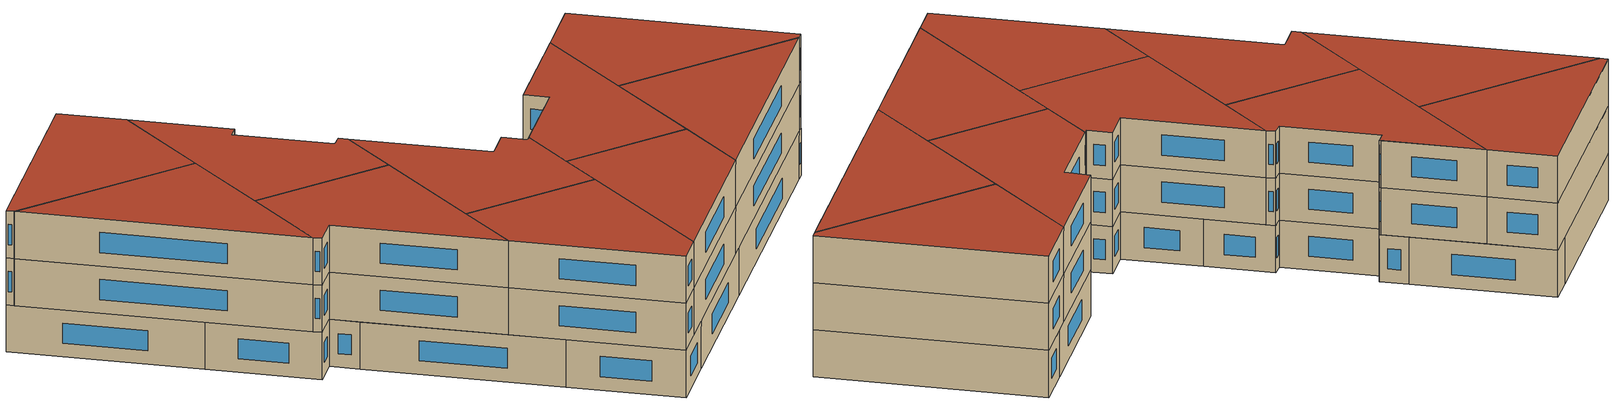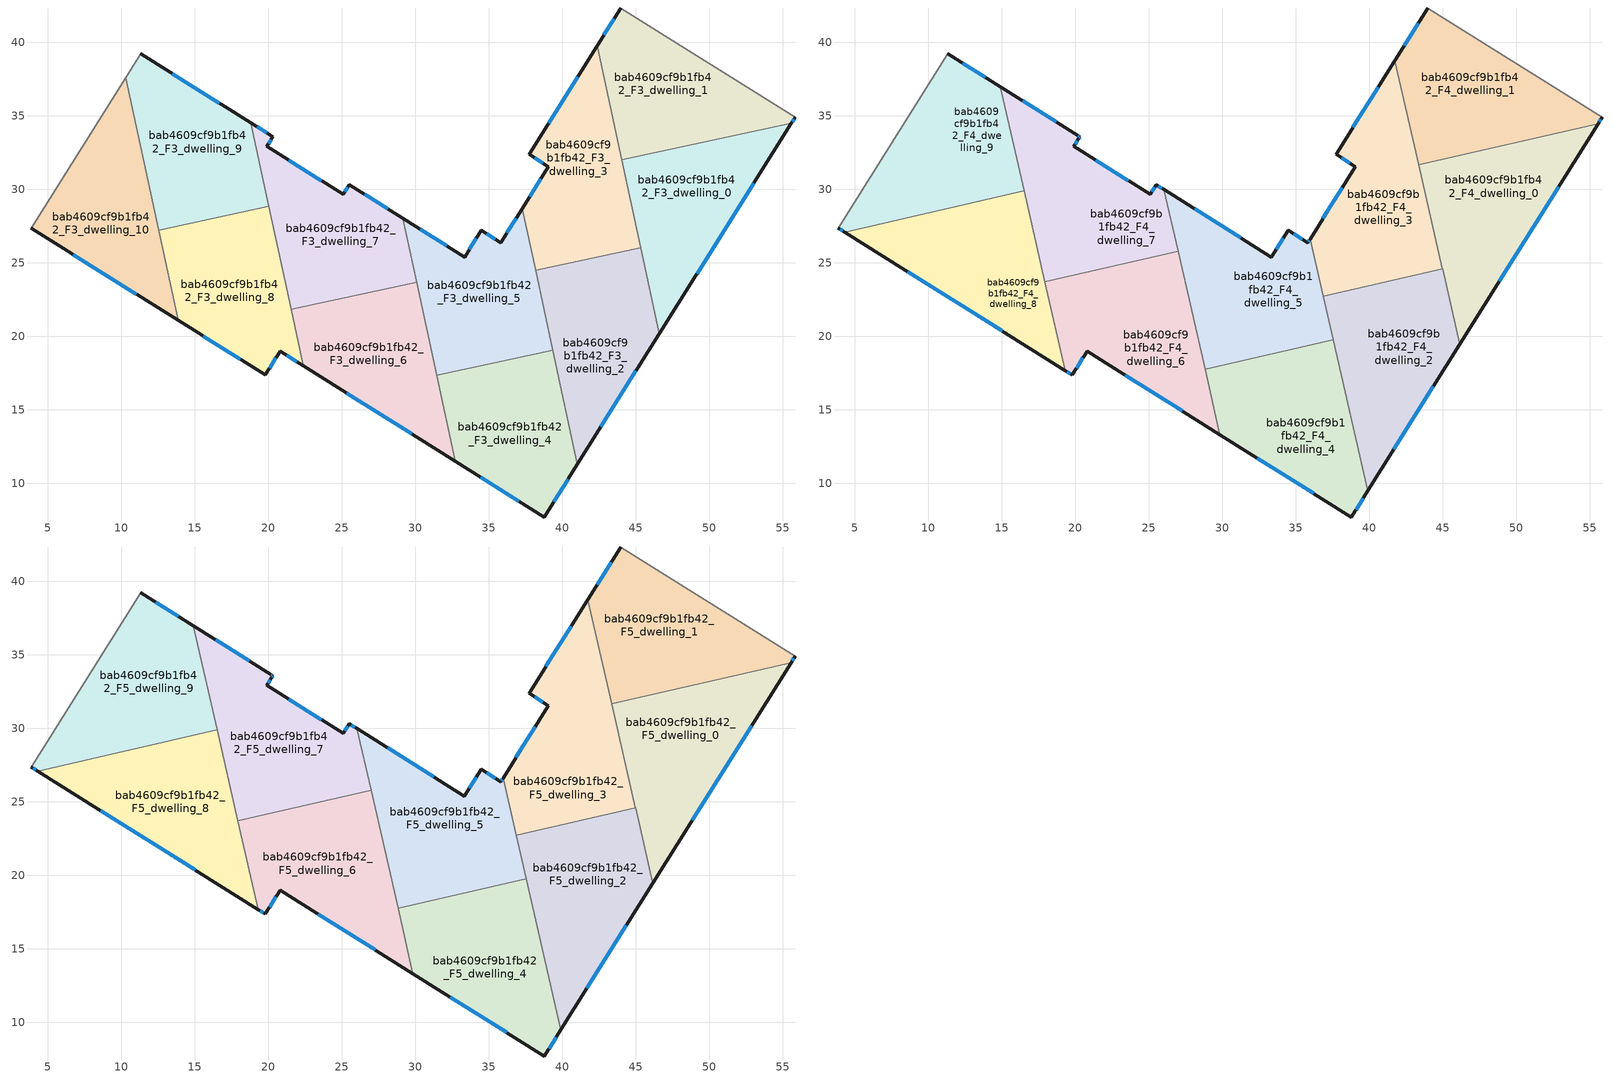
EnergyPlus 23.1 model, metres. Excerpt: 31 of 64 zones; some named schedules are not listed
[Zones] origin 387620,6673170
bab4609cf9b1fb42_F3_dwelling_0
 floor to bab4609cf9b1fb42_F2_dwelling_0 (EU_floor_Construction): 55.59,34.48 46.6,20.17 44.05,31.99 z9
 wall outside (EU_wall_Construction): 46.6,20.17 55.59,34.48 z9:12
 wall to bab4609cf9b1fb42_F3_dwelling_1 (EU_wall_Construction): 55.59,34.48 44.05,31.99 z9:12
 wall to bab4609cf9b1fb42_F3_dwelling_3 (EU_wall_Construction): 44.05,31.99 45.34,26.03 z9:12
 wall to bab4609cf9b1fb42_F3_dwelling_2 (EU_wall_Construction): 45.34,26.03 46.6,20.17 z9:12
 window (EU_Window_Construction): 49.17,24.26 53.02,30.39 z9.86:11.14
bab4609cf9b1fb42_F3_dwelling_1
 floor to bab4609cf9b1fb42_F2_dwelling_1 (EU_floor_Construction): 55.84,34.88 55.59,34.48 44.05,31.99 42.37,39.76 43.98,42.32 z9
 wall outside (EU_wall_Construction): 55.59,34.48 55.84,34.88 / 43.98,42.32 42.37,39.76 z9:12
 wall adiabatic (EU_wall_Construction): 55.84,34.88 43.98,42.32 z9:12
 wall to bab4609cf9b1fb42_F3_dwelling_3 (EU_wall_Construction): 42.37,39.76 44.05,31.99 z9:12
 window (EU_Window_Construction): 55.66,34.6 55.76,34.77 / 43.52,41.59 42.83,40.49 z9.86:11.14
bab4609cf9b1fb42_F3_dwelling_10
 floor to bab4609cf9b1fb42_F2_dwelling_10 (EU_floor_Construction): 10.32,37.59 13.89,21.07 3.89,27.35 z9
 wall outside (EU_wall_Construction): 3.89,27.35 13.89,21.07 z9:12
 wall adiabatic (EU_wall_Construction): 10.32,37.59 3.89,27.35 z9:12
 wall to bab4609cf9b1fb42_F3_dwelling_9 (EU_wall_Construction): 12.56,27.2 10.32,37.59 z9:12
 wall to bab4609cf9b1fb42_F3_dwelling_8 (EU_wall_Construction): 13.89,21.07 12.57,27.2 z9:12
 window (EU_Window_Construction): 6.75,25.55 11.03,22.87 z9.86:11.14
 ceiling adiabatic (EU_roof_Construction): 13.89,21.07 12.2,28.89 4.31,27.08 z12
bab4609cf9b1fb42_F3_dwelling_2
 floor to bab4609cf9b1fb42_F2_dwelling_2 (EU_floor_Construction): 45.34,26.03 46.6,20.17 41.03,11.29 38.18,24.49 z9
 wall outside (EU_wall_Construction): 41.03,11.29 46.6,20.17 z9:12
 wall to bab4609cf9b1fb42_F3_dwelling_3 (EU_wall_Construction): 45.34,26.03 38.18,24.49 z9:12
 wall to bab4609cf9b1fb42_F3_dwelling_4 (EU_wall_Construction): 39.36,19.05 41.03,11.29 z9:12
 wall to bab4609cf9b1fb42_F3_dwelling_5 (EU_wall_Construction): 38.18,24.49 39.36,19.05 z9:12
 window (EU_Window_Construction): 42.62,13.83 45.01,17.64 z9.86:11.14
bab4609cf9b1fb42_F3_dwelling_3
 floor to bab4609cf9b1fb42_F2_dwelling_3 (EU_floor_Construction): 42.37,39.76 45.34,26.03 38.18,24.49 37.28,28.68 39.05,31.51 37.74,32.38 z9
 wall outside (EU_wall_Construction): 42.37,39.76 37.74,32.38 39.05,31.51 37.28,28.68 z9:12
 wall to bab4609cf9b1fb42_F3_dwelling_5 (EU_wall_Construction): 37.28,28.68 38.18,24.49 z9:12
 window (EU_Window_Construction): 38.12,32.13 38.68,31.76 / 41.05,37.65 39.06,34.49 / 38.54,30.7 37.78,29.49 z9.86:11.14
bab4609cf9b1fb42_F3_dwelling_4
 floor to bab4609cf9b1fb42_F2_dwelling_4 (EU_floor_Construction): 39.36,19.05 41.03,11.29 38.78,7.7 32.72,11.51 31.46,17.34 z9
 wall outside (EU_wall_Construction): 32.72,11.51 38.78,7.7 41.03,11.29 z9:12
 wall to bab4609cf9b1fb42_F3_dwelling_5 (EU_wall_Construction): 39.36,19.05 31.46,17.34 z9:12
 wall to bab4609cf9b1fb42_F3_dwelling_6 (EU_wall_Construction): 31.46,17.34 32.72,11.51 z9:12
 window (EU_Window_Construction): 34.45,10.42 37.05,8.79 / 39.42,8.73 40.39,10.27 z9.86:11.14
bab4609cf9b1fb42_F3_dwelling_5
 floor to bab4609cf9b1fb42_F2_dwelling_5 (EU_floor_Construction): 37.28,28.68 39.36,19.05 31.46,17.34 29.15,28.02 33.35,25.38 34.48,27.19 35.82,26.36 z9
 wall outside (EU_wall_Construction): 37.28,28.68 35.82,26.36 34.48,27.19 33.35,25.38 29.15,28.02 z9:12
 wall to bab4609cf9b1fb42_F3_dwelling_7 (EU_wall_Construction): 29.15,28.02 30.1,23.66 z9:12
 wall to bab4609cf9b1fb42_F3_dwelling_6 (EU_wall_Construction): 30.1,23.66 31.46,17.35 z9:12
 window (EU_Window_Construction): 35.44,26.6 34.87,26.95 / 36.86,28.02 36.23,27.02 / 32.15,26.14 30.35,27.27 / 34.16,26.68 33.67,25.9 z9.86:11.14
bab4609cf9b1fb42_F3_dwelling_6
 floor to bab4609cf9b1fb42_F2_dwelling_6 (EU_floor_Construction): 30.09,23.66 32.72,11.51 22.39,17.99 21.56,21.82 z9
 wall outside (EU_wall_Construction): 22.39,17.99 32.72,11.51 z9:12
 wall to bab4609cf9b1fb42_F3_dwelling_7 (EU_wall_Construction): 30.09,23.66 21.56,21.82 z9:12
 wall to bab4609cf9b1fb42_F3_dwelling_8 (EU_wall_Construction): 21.56,21.82 22.39,17.99 z9:12
 window (EU_Window_Construction): 25.34,16.14 29.77,13.36 z9.86:11.14
bab4609cf9b1fb42_F3_dwelling_7
 floor to bab4609cf9b1fb42_F2_dwelling_7 (EU_floor_Construction): 25.52,30.3 29.15,28.02 30.09,23.66 21.56,21.82 18.82,34.5 20.32,33.56 19.91,32.91 25.09,29.66 z9
 wall outside (EU_wall_Construction): 29.15,28.02 25.52,30.3 25.09,29.66 19.91,32.91 20.32,33.56 18.82,34.5 z9:12
 wall to bab4609cf9b1fb42_F3_dwelling_9 (EU_wall_Construction): 18.82,34.5 20.05,28.82 z9:12
 wall to bab4609cf9b1fb42_F3_dwelling_8 (EU_wall_Construction): 20.05,28.82 21.56,21.82 z9:12
 window (EU_Window_Construction): 23.61,30.59 21.39,31.98 / 25.39,30.12 25.21,29.84 / 28.11,28.67 26.56,29.65 / 19.89,33.83 19.25,34.23 / 20.02,33.1 20.2,33.38 z9.86:11.14
bab4609cf9b1fb42_F3_dwelling_8
 floor to bab4609cf9b1fb42_F2_dwelling_8 (EU_floor_Construction): 20.05,28.82 22.39,17.99 20.81,18.98 19.8,17.36 13.89,21.07 12.57,27.21 z9
 wall outside (EU_wall_Construction): 13.89,21.07 19.8,17.36 20.81,18.98 22.39,17.99 z9:12
 wall to bab4609cf9b1fb42_F3_dwelling_9 (EU_wall_Construction): 20.05,28.82 12.57,27.21 z9:12
 window (EU_Window_Construction): 20.09,17.83 20.52,18.52 / 15.58,20.01 18.11,18.42 / 21.26,18.7 21.94,18.27 z9.86:11.14
bab4609cf9b1fb42_F3_dwelling_9
 floor to bab4609cf9b1fb42_F2_dwelling_9 (EU_floor_Construction): 18.82,34.5 20.05,28.82 12.57,27.21 10.32,37.59 11.33,39.2 z9
 wall outside (EU_wall_Construction): 18.82,34.5 11.33,39.2 z9:12
 wall adiabatic (EU_wall_Construction): 11.33,39.2 10.32,37.59 z9:12
 window (EU_Window_Construction): 16.68,35.84 13.47,37.86 z9.86:11.14
bab4609cf9b1fb42_F4_dwelling_0
 floor to bab4609cf9b1fb42_F3_dwelling_0 (EU_floor_Construction): 55.57,34.46 46.6,20.17 44.09,31.83 z12
 floor to bab4609cf9b1fb42_F3_dwelling_3 (EU_floor_Construction): 44.08,31.83 45.34,26.03 44.68,25.89 43.36,31.67 z12
 floor to bab4609cf9b1fb42_F3_dwelling_2 (EU_floor_Construction): 45.34,26.03 46.6,20.17 46.15,19.45 44.68,25.89 z12
 wall outside (EU_wall_Construction): 46.15,19.45 55.57,34.46 z12:15
 wall to bab4609cf9b1fb42_F4_dwelling_1 (EU_wall_Construction): 55.57,34.46 43.36,31.67 z12:15
 wall to bab4609cf9b1fb42_F4_dwelling_3 (EU_wall_Construction): 43.36,31.67 44.98,24.58 z12:15
 wall to bab4609cf9b1fb42_F4_dwelling_2 (EU_wall_Construction): 44.98,24.58 46.15,19.45 z12:15
 window (EU_Window_Construction): 48.84,23.74 52.88,30.17 z12.86:14.14
bab4609cf9b1fb42_F4_dwelling_1
 floor to bab4609cf9b1fb42_F3_dwelling_1 (EU_floor_Construction): 55.83,34.88 55.58,34.48 44.05,31.99 42.37,39.76 43.98,42.32 z12
 floor to bab4609cf9b1fb42_F3_dwelling_0 (EU_floor_Construction): 55.58,34.48 55.57,34.46 44.09,31.83 44.05,31.99 z12
 floor to bab4609cf9b1fb42_F3_dwelling_3 (EU_floor_Construction): 42.37,39.76 44.08,31.83 43.36,31.67 41.74,38.75 z12
 wall outside (EU_wall_Construction): 55.57,34.46 55.83,34.88 / 43.98,42.32 41.74,38.75 z12:15
 wall adiabatic (EU_wall_Construction): 55.83,34.88 43.98,42.32 z12:15
 wall to bab4609cf9b1fb42_F4_dwelling_3 (EU_wall_Construction): 41.74,38.75 43.36,31.67 z12:15
 window (EU_Window_Construction): 55.65,34.58 55.76,34.76 / 43.34,41.3 42.38,39.77 z12.86:14.14
bab4609cf9b1fb42_F4_dwelling_2
 floor to bab4609cf9b1fb42_F3_dwelling_2 (EU_floor_Construction): 44.98,24.58 46.15,19.45 41.03,11.3 38.48,23.09 z12
 floor to bab4609cf9b1fb42_F3_dwelling_4 (EU_floor_Construction): 39.36,19.05 41.03,11.3 39.89,9.48 37.78,18.71 z12
 floor to bab4609cf9b1fb42_F3_dwelling_5 (EU_floor_Construction): 38.48,23.09 39.36,19.05 37.78,18.71 36.86,22.72 z12
 wall outside (EU_wall_Construction): 39.89,9.48 46.15,19.45 z12:15
 wall to bab4609cf9b1fb42_F4_dwelling_3 (EU_wall_Construction): 44.98,24.58 36.86,22.72 z12:15
 wall to bab4609cf9b1fb42_F4_dwelling_4 (EU_wall_Construction): 37.54,19.74 39.89,9.48 z12:15
 wall to bab4609cf9b1fb42_F4_dwelling_5 (EU_wall_Construction): 36.86,22.72 37.54,19.74 z12:15
 window (EU_Window_Construction): 41.68,12.33 44.36,16.6 z12.86:14.14
bab4609cf9b1fb42_F4_dwelling_3
 floor to bab4609cf9b1fb42_F3_dwelling_3 (EU_floor_Construction): 41.74,38.75 44.68,25.89 38.18,24.49 37.28,28.68 39.05,31.51 37.74,32.38 z12
 floor to bab4609cf9b1fb42_F3_dwelling_2 (EU_floor_Construction): 44.68,25.89 44.98,24.58 38.48,23.09 38.18,24.49 z12
 floor to bab4609cf9b1fb42_F3_dwelling_5 (EU_floor_Construction): 37.28,28.68 38.48,23.09 36.86,22.72 35.97,26.6 z12
 wall outside (EU_wall_Construction): 41.74,38.75 37.74,32.38 39.05,31.51 35.97,26.61 z12:15
 wall to bab4609cf9b1fb42_F4_dwelling_5 (EU_wall_Construction): 35.97,26.61 36.86,22.72 z12:15
 window (EU_Window_Construction): 38.12,32.13 38.68,31.76 / 40.6,36.93 38.88,34.2 / 38.17,30.11 36.85,28.01 z12.86:14.14
bab4609cf9b1fb42_F4_dwelling_4
 floor to bab4609cf9b1fb42_F3_dwelling_4 (EU_floor_Construction): 37.78,18.71 39.89,9.48 38.78,7.7 32.72,11.51 31.46,17.34 z12
 floor to bab4609cf9b1fb42_F3_dwelling_6 (EU_floor_Construction): 31.25,18.31 32.72,11.51 29.84,13.31 28.83,17.75 z12
 floor to bab4609cf9b1fb42_F3_dwelling_5 (EU_floor_Construction): 37.54,19.75 37.78,18.71 31.46,17.34 31.25,18.31 z12
 wall outside (EU_wall_Construction): 29.84,13.31 38.78,7.7 39.89,9.48 z12:15
 wall to bab4609cf9b1fb42_F4_dwelling_5 (EU_wall_Construction): 37.54,19.75 28.83,17.75 z12:15
 wall to bab4609cf9b1fb42_F4_dwelling_6 (EU_wall_Construction): 28.83,17.75 29.84,13.31 z12:15
 window (EU_Window_Construction): 32.4,11.71 36.23,9.31 / 39.1,8.21 39.57,8.97 z12.86:14.14
bab4609cf9b1fb42_F4_dwelling_5
 floor to bab4609cf9b1fb42_F3_dwelling_5 (EU_floor_Construction): 35.97,26.6 37.54,19.75 31.25,18.31 29.15,28.02 33.35,25.38 34.48,27.19 35.82,26.36 z12
 floor to bab4609cf9b1fb42_F3_dwelling_7 (EU_floor_Construction): 29.15,28.02 30.09,23.66 27.6,23.12 26.03,29.98 z12
 floor to bab4609cf9b1fb42_F3_dwelling_6 (EU_floor_Construction): 30.09,23.66 31.25,18.31 28.83,17.75 27.6,23.12 z12
 wall outside (EU_wall_Construction): 35.97,26.61 35.82,26.36 34.48,27.19 33.35,25.38 26.03,29.98 z12:15
 wall to bab4609cf9b1fb42_F4_dwelling_7 (EU_wall_Construction): 26.03,29.98 26.99,25.77 z12:15
 wall to bab4609cf9b1fb42_F4_dwelling_6 (EU_wall_Construction): 26.99,25.77 28.83,17.75 z12:15
 window (EU_Window_Construction): 34.16,26.68 33.67,25.9 / 35.44,26.6 34.87,26.95 / 35.93,26.53 35.86,26.43 / 31.26,26.7 28.12,28.67 z12.86:14.14
bab4609cf9b1fb42_F4_dwelling_6
 floor to bab4609cf9b1fb42_F3_dwelling_6 (EU_floor_Construction): 27.6,23.12 29.84,13.31 22.39,17.99 21.56,21.82 z12
 floor to bab4609cf9b1fb42_F3_dwelling_8 (EU_floor_Construction): 21.01,24.4 22.39,17.99 20.81,18.98 19.8,17.36 19.32,17.67 17.94,23.7 z12
 floor to bab4609cf9b1fb42_F3_dwelling_7 (EU_floor_Construction): 26.99,25.77 27.6,23.12 21.56,21.82 21.01,24.4 z12
 wall outside (EU_wall_Construction): 19.32,17.67 19.8,17.36 20.81,18.98 29.84,13.31 z12:15
 wall to bab4609cf9b1fb42_F4_dwelling_7 (EU_wall_Construction): 26.99,25.77 17.94,23.7 z12:15
 wall to bab4609cf9b1fb42_F4_dwelling_8 (EU_wall_Construction): 17.94,23.7 19.32,17.67 z12:15
 window (EU_Window_Construction): 20.09,17.83 20.52,18.52 / 19.46,17.58 19.66,17.45 / 23.39,17.36 27.26,14.93 z12.86:14.14
bab4609cf9b1fb42_F4_dwelling_7
 floor to bab4609cf9b1fb42_F3_dwelling_7 (EU_floor_Construction): 25.52,30.3 26.03,29.98 26.99,25.77 21.01,24.4 18.82,34.5 20.32,33.56 20.25,33.46 19.9,32.91 25.09,29.66 z12
 floor to bab4609cf9b1fb42_F3_dwelling_9 (EU_floor_Construction): 18.82,34.5 20.05,28.82 16.92,28.15 14.9,36.96 z12
 floor to bab4609cf9b1fb42_F3_dwelling_8 (EU_floor_Construction): 20.05,28.82 21.01,24.4 17.94,23.7 16.92,28.15 z12
 wall outside (EU_wall_Construction): 26.03,29.98 25.52,30.3 25.09,29.66 19.9,32.91 20.25,33.46 20.32,33.56 20.22,33.63 14.9,36.96 z12:15
 wall to bab4609cf9b1fb42_F4_dwelling_9 (EU_wall_Construction): 14.9,36.96 16.52,29.88 z12:15
 wall to bab4609cf9b1fb42_F4_dwelling_8 (EU_wall_Construction): 16.53,29.88 17.94,23.7 z12:15
 window (EU_Window_Construction): 25.39,30.12 25.21,29.84 / 25.88,30.07 25.66,30.21 / 18.7,34.58 16.42,36.01 / 20.29,33.58 20.24,33.61 / 20.27,33.49 20.3,33.54 / 20,33.07 20.15,33.3 / 23.61,30.59 21.38,31.98 z12.86:14.14
bab4609cf9b1fb42_F4_dwelling_8
 floor to bab4609cf9b1fb42_F3_dwelling_8 (EU_floor_Construction): 16.92,28.15 19.32,17.67 13.89,21.07 12.57,27.21 z12
 floor to bab4609cf9b1fb42_F3_dwelling_9 (EU_floor_Construction): 16.52,29.88 16.92,28.15 12.57,27.21 12.2,28.89 z12
 floor adiabatic (EU_floor_Construction): 12.2,28.89 13.89,21.07 4.31,27.08 z12
 wall outside (EU_wall_Construction): 4.31,27.08 19.32,17.67 z12:15
 wall to bab4609cf9b1fb42_F4_dwelling_9 (EU_wall_Construction): 16.53,29.88 4.31,27.08 z12:15
 window (EU_Window_Construction): 8.6,24.39 15.03,20.36 z12.86:14.14
bab4609cf9b1fb42_F4_dwelling_9
 floor to bab4609cf9b1fb42_F3_dwelling_10 (EU_floor_Construction): 10.32,37.59 12.2,28.89 4.31,27.08 3.89,27.35 z12
 floor to bab4609cf9b1fb42_F3_dwelling_9 (EU_floor_Construction): 14.9,36.96 16.53,29.88 12.2,28.89 10.32,37.59 11.33,39.2 z12
 wall outside (EU_wall_Construction): 3.89,27.35 4.31,27.08 / 14.9,36.96 11.33,39.2 z12:15
 wall adiabatic (EU_wall_Construction): 11.33,39.2 3.89,27.35 z12:15
 window (EU_Window_Construction): 4.01,27.27 4.19,27.16 / 13.88,37.6 12.35,38.56 z12.86:14.14
bab4609cf9b1fb42_F5_dwelling_0
 floor to bab4609cf9b1fb42_F4_dwelling_0 (EU_floor_Construction): 55.57,34.46 46.15,19.45 43.36,31.67 z15
 wall outside (EU_wall_Construction): 46.15,19.45 55.57,34.46 z15:18
 wall to bab4609cf9b1fb42_F5_dwelling_1 (EU_wall_Construction): 55.57,34.46 43.36,31.67 z15:18
 wall to bab4609cf9b1fb42_F5_dwelling_3 (EU_wall_Construction): 43.36,31.67 44.98,24.58 z15:18
 wall to bab4609cf9b1fb42_F5_dwelling_2 (EU_wall_Construction): 44.98,24.58 46.15,19.45 z15:18
 window (EU_Window_Construction): 48.84,23.74 52.88,30.17 z15.86:17.14
 roof outside (EU_roof_Construction): 46.15,19.45 55.57,34.46 43.36,31.67 z18
bab4609cf9b1fb42_F5_dwelling_1
 floor to bab4609cf9b1fb42_F4_dwelling_1 (EU_floor_Construction): 55.83,34.88 55.57,34.46 43.36,31.67 41.74,38.75 43.98,42.32 z15
 wall outside (EU_wall_Construction): 55.57,34.46 55.83,34.88 / 43.98,42.32 41.74,38.75 z15:18
 wall adiabatic (EU_wall_Construction): 55.83,34.88 43.98,42.32 z15:18
 wall to bab4609cf9b1fb42_F5_dwelling_3 (EU_wall_Construction): 41.74,38.75 43.36,31.67 z15:18
 window (EU_Window_Construction): 55.65,34.58 55.76,34.76 / 43.34,41.3 42.38,39.77 z15.86:17.14
 roof outside (EU_roof_Construction): 55.57,34.46 55.83,34.88 43.98,42.32 41.74,38.75 43.36,31.67 z18
bab4609cf9b1fb42_F5_dwelling_2
 floor to bab4609cf9b1fb42_F4_dwelling_2 (EU_floor_Construction): 44.98,24.58 46.15,19.45 39.89,9.48 36.86,22.72 z15
 wall outside (EU_wall_Construction): 39.89,9.48 46.15,19.45 z15:18
 wall to bab4609cf9b1fb42_F5_dwelling_3 (EU_wall_Construction): 44.98,24.58 36.86,22.72 z15:18
 wall to bab4609cf9b1fb42_F5_dwelling_4 (EU_wall_Construction): 37.54,19.74 39.89,9.48 z15:18
 wall to bab4609cf9b1fb42_F5_dwelling_5 (EU_wall_Construction): 36.86,22.72 37.54,19.74 z15:18
 window (EU_Window_Construction): 41.68,12.33 44.36,16.6 z15.86:17.14
 roof outside (EU_roof_Construction): 39.89,9.48 46.15,19.45 44.98,24.58 36.86,22.72 z18
bab4609cf9b1fb42_F5_dwelling_3
 floor to bab4609cf9b1fb42_F4_dwelling_3 (EU_floor_Construction): 41.74,38.75 44.98,24.58 36.86,22.72 35.97,26.61 39.05,31.51 37.74,32.38 z15
 wall outside (EU_wall_Construction): 41.74,38.75 37.74,32.38 39.05,31.51 35.97,26.61 z15:18
 wall to bab4609cf9b1fb42_F5_dwelling_5 (EU_wall_Construction): 35.97,26.61 36.86,22.72 z15:18
 window (EU_Window_Construction): 38.12,32.13 38.68,31.76 / 40.6,36.93 38.88,34.2 / 38.17,30.11 36.85,28.01 z15.86:17.14
 roof outside (EU_roof_Construction): 44.98,24.58 41.74,38.75 37.74,32.38 39.05,31.51 35.97,26.61 36.86,22.72 z18
bab4609cf9b1fb42_F5_dwelling_4
 floor to bab4609cf9b1fb42_F4_dwelling_4 (EU_floor_Construction): 37.54,19.75 39.89,9.48 38.78,7.7 29.84,13.31 28.83,17.75 z15
 wall outside (EU_wall_Construction): 29.84,13.31 38.78,7.7 39.89,9.48 z15:18
 wall to bab4609cf9b1fb42_F5_dwelling_5 (EU_wall_Construction): 37.54,19.75 28.83,17.75 z15:18
 wall to bab4609cf9b1fb42_F5_dwelling_6 (EU_wall_Construction): 28.83,17.75 29.84,13.31 z15:18
 window (EU_Window_Construction): 32.4,11.71 36.23,9.31 / 39.1,8.21 39.57,8.97 z15.86:17.14
 roof outside (EU_roof_Construction): 38.78,7.7 39.89,9.48 37.54,19.75 28.83,17.75 29.84,13.31 z18
bab4609cf9b1fb42_F5_dwelling_5
 floor to bab4609cf9b1fb42_F4_dwelling_5 (EU_floor_Construction): 35.97,26.61 37.54,19.75 28.83,17.75 26.03,29.98 33.35,25.38 34.48,27.19 35.82,26.36 z15
 wall outside (EU_wall_Construction): 35.97,26.61 35.82,26.36 34.48,27.19 33.35,25.38 26.03,29.98 z15:18
 wall to bab4609cf9b1fb42_F5_dwelling_7 (EU_wall_Construction): 26.03,29.98 26.99,25.77 z15:18
 wall to bab4609cf9b1fb42_F5_dwelling_6 (EU_wall_Construction): 26.99,25.77 28.83,17.75 z15:18
 window (EU_Window_Construction): 34.16,26.68 33.67,25.9 / 35.44,26.6 34.87,26.95 / 35.93,26.53 35.86,26.43 / 31.26,26.7 28.12,28.67 z15.86:17.14
 roof outside (EU_roof_Construction): 37.54,19.75 35.97,26.61 35.82,26.36 34.48,27.19 33.35,25.38 26.03,29.98 28.83,17.75 z18
bab4609cf9b1fb42_F5_dwelling_6
 floor to bab4609cf9b1fb42_F4_dwelling_6 (EU_floor_Construction): 26.99,25.77 29.84,13.31 20.81,18.98 19.8,17.36 19.32,17.67 17.94,23.7 z15
 wall outside (EU_wall_Construction): 19.32,17.67 19.8,17.36 20.81,18.98 29.84,13.31 z15:18
 wall to bab4609cf9b1fb42_F5_dwelling_7 (EU_wall_Construction): 26.99,25.77 17.94,23.7 z15:18
 wall to bab4609cf9b1fb42_F5_dwelling_8 (EU_wall_Construction): 17.94,23.7 19.32,17.67 z15:18
 window (EU_Window_Construction): 20.09,17.83 20.52,18.52 / 19.46,17.58 19.66,17.45 / 23.39,17.36 27.26,14.93 z15.86:17.14
 roof outside (EU_roof_Construction): 29.84,13.31 26.99,25.77 17.94,23.7 19.32,17.67 19.8,17.36 20.81,18.98 z18
bab4609cf9b1fb42_F5_dwelling_7
 floor to bab4609cf9b1fb42_F4_dwelling_7 (EU_floor_Construction): 25.52,30.3 26.03,29.98 26.99,25.77 17.94,23.7 14.9,36.96 20.32,33.56 20.25,33.46 19.9,32.91 25.09,29.66 z15
 wall outside (EU_wall_Construction): 26.03,29.98 25.52,30.3 25.09,29.66 19.9,32.91 20.25,33.46 20.32,33.56 20.22,33.63 14.9,36.96 z15:18
 wall to bab4609cf9b1fb42_F5_dwelling_9 (EU_wall_Construction): 14.9,36.96 16.52,29.88 z15:18
 wall to bab4609cf9b1fb42_F5_dwelling_8 (EU_wall_Construction): 16.53,29.88 17.94,23.7 z15:18
 window (EU_Window_Construction): 25.39,30.12 25.21,29.84 / 25.88,30.07 25.66,30.21 / 18.7,34.58 16.42,36.01 / 20.29,33.58 20.24,33.61 / 20.27,33.49 20.3,33.54 / 20,33.07 20.15,33.3 / 23.61,30.59 21.38,31.98 z15.86:17.14
 roof outside (EU_roof_Construction): 26.99,25.77 26.03,29.98 25.52,30.3 25.09,29.66 19.9,32.91 20.25,33.46 20.32,33.56 14.9,36.96 17.94,23.7 z18
bab4609cf9b1fb42_F5_dwelling_8
 floor to bab4609cf9b1fb42_F4_dwelling_8 (EU_floor_Construction): 16.53,29.88 19.32,17.67 4.31,27.08 z15
 wall outside (EU_wall_Construction): 4.31,27.08 19.32,17.67 z15:18
 wall to bab4609cf9b1fb42_F5_dwelling_9 (EU_wall_Construction): 16.53,29.88 4.31,27.08 z15:18
 window (EU_Window_Construction): 8.6,24.39 15.03,20.36 z15.86:17.14
 roof outside (EU_roof_Construction): 19.32,17.67 16.53,29.88 4.31,27.08 z18
bab4609cf9b1fb42_F5_dwelling_9
 floor to bab4609cf9b1fb42_F4_dwelling_9 (EU_floor_Construction): 14.9,36.96 16.53,29.88 4.31,27.08 3.89,27.35 11.33,39.2 z15
 wall outside (EU_wall_Construction): 3.89,27.35 4.31,27.08 / 14.9,36.96 11.33,39.2 z15:18
 wall adiabatic (EU_wall_Construction): 11.33,39.2 3.89,27.35 z15:18
 window (EU_Window_Construction): 4.01,27.27 4.19,27.16 / 13.88,37.6 12.35,38.56 z15.86:17.14
 roof outside (EU_roof_Construction): 16.53,29.88 14.9,36.96 11.33,39.2 3.89,27.35 4.31,27.08 z18
[Building]
EU S2 Campaign: North Axis=0; Terrain=City; Solar Distribution=FullExterior
[Site:Location]
Helsinki-Vantaa.AP: Latitude=60.317; Longitude=24.963; Time Zone=2; Elevation=54.6
[SizingPeriod:WeatherFileDays]
AnnualSizingPeriod: Begin Month=1; Begin Day of Month=1; End Month=12; End Day of Month=31; Day of Week for Start Day=Monday; Use Weather File Daylight Saving Period=No; Use Weather File Rain and Snow Indicators=No
[MATERIAL]
EU_InternalMass_Material: Roughness=MediumRough; Thickness=0.1; Conductivity=1; Density=1800; Specific Heat=900; Thermal Absorptance=0.9; Solar Absorptance=0.7; Visible Absorptance=0.7
[MATERIAL:NOMASS] Roughness=MediumRough; Thermal Absorptance=0.9; Solar Absorptance=0.7; Visible Absorptance=0.7
Name | Thermal Resistance
EU_wall_NoMass | 5.91765
EU_roof_NoMass | 11.1778
EU_floor_NoMass | 6.2875
[WINDOWMATERIAL:SIMPLEGLAZINGSYSTEM]
EU_Window_SimpleGlazing: UFactor=0.994035; Solar Heat Gain Coefficient=0.7; Visible Transmittance=0.7
[CONSTRUCTION]
EU_wall_Construction: EU_wall_NoMass
EU_roof_Construction: EU_roof_NoMass
EU_floor_Construction: EU_floor_NoMass
EU_Window_Construction: EU_Window_SimpleGlazing
EU_InternalMass_Construction: EU_InternalMass_Material
[ZONE] Type=1; Multiplier=1; Ceiling Height=autocalculate; Floor Area=autocalculate; Part of Total Floor Area=Yes
Name | Volume
bab4609cf9b1fb42_F3_dwelling_0 | 214.019
bab4609cf9b1fb42_F4_dwelling_0; bab4609cf9b1fb42_F5_dwelling_0; bab4609cf9b1fb42_F4_dwelling_8; bab4609cf9b1fb42_F5_dwelling_8 | 235.454
bab4609cf9b1fb42_F3_dwelling_1; bab4609cf9b1fb42_F3_dwelling_4 | 214.052
bab4609cf9b1fb42_F4_dwelling_1; bab4609cf9b1fb42_F5_dwelling_1 | 235.461
bab4609cf9b1fb42_F3_dwelling_10 | 214.028
bab4609cf9b1fb42_F3_dwelling_2 | 214.021
bab4609cf9b1fb42_F4_dwelling_2; bab4609cf9b1fb42_F5_dwelling_2 | 235.455
bab4609cf9b1fb42_F3_dwelling_3 | 214.022
bab4609cf9b1fb42_F4_dwelling_3; bab4609cf9b1fb42_F5_dwelling_3 | 235.419
bab4609cf9b1fb42_F4_dwelling_4; bab4609cf9b1fb42_F5_dwelling_4 | 235.457
bab4609cf9b1fb42_F3_dwelling_5 | 214.05
bab4609cf9b1fb42_F4_dwelling_5; bab4609cf9b1fb42_F5_dwelling_5 | 235.438
bab4609cf9b1fb42_F3_dwelling_6 | 214.034
bab4609cf9b1fb42_F4_dwelling_6; bab4609cf9b1fb42_F5_dwelling_6 | 235.436
bab4609cf9b1fb42_F3_dwelling_7 | 214.033
bab4609cf9b1fb42_F4_dwelling_7; bab4609cf9b1fb42_F5_dwelling_7 | 235.428
bab4609cf9b1fb42_F3_dwelling_8 | 214.014
bab4609cf9b1fb42_F3_dwelling_9 | 214.031
bab4609cf9b1fb42_F4_dwelling_9; bab4609cf9b1fb42_F5_dwelling_9 | 235.4
[INTERNALMASS] Construction=EU_InternalMass_Construction
Name | Zone or ZoneList | Surface Area
bab4609cf9b1fb42_F3_dwelling_0_EU_InternalMass | bab4609cf9b1fb42_F3_dwelling_0 | 71.3363
bab4609cf9b1fb42_F3_dwelling_1_EU_InternalMass | bab4609cf9b1fb42_F3_dwelling_1 | 71.3494
bab4609cf9b1fb42_F3_dwelling_2_EU_InternalMass | bab4609cf9b1fb42_F3_dwelling_2 | 71.3428
bab4609cf9b1fb42_F3_dwelling_3_EU_InternalMass | bab4609cf9b1fb42_F3_dwelling_3 | 71.3393
bab4609cf9b1fb42_F3_dwelling_4_EU_InternalMass | bab4609cf9b1fb42_F3_dwelling_4 | 71.3508
bab4609cf9b1fb42_F3_dwelling_5_EU_InternalMass | bab4609cf9b1fb42_F3_dwelling_5 | 71.3498
bab4609cf9b1fb42_F3_dwelling_6_EU_InternalMass | bab4609cf9b1fb42_F3_dwelling_6 | 71.3462
bab4609cf9b1fb42_F3_dwelling_7_EU_InternalMass | bab4609cf9b1fb42_F3_dwelling_7 | 71.3448
bab4609cf9b1fb42_F3_dwelling_8_EU_InternalMass | bab4609cf9b1fb42_F3_dwelling_8 | 71.3376
bab4609cf9b1fb42_F3_dwelling_9_EU_InternalMass | bab4609cf9b1fb42_F3_dwelling_9 | 71.3412
bab4609cf9b1fb42_F3_dwelling_10_EU_InternalMass | bab4609cf9b1fb42_F3_dwelling_10 | 71.3426
bab4609cf9b1fb42_F4_dwelling_0_EU_InternalMass | bab4609cf9b1fb42_F4_dwelling_0 | 78.4804
bab4609cf9b1fb42_F4_dwelling_1_EU_InternalMass | bab4609cf9b1fb42_F4_dwelling_1 | 78.4831
bab4609cf9b1fb42_F4_dwelling_2_EU_InternalMass | bab4609cf9b1fb42_F4_dwelling_2 | 78.4874
bab4609cf9b1fb42_F4_dwelling_3_EU_InternalMass | bab4609cf9b1fb42_F4_dwelling_3 | 78.4729
bab4609cf9b1fb42_F4_dwelling_4_EU_InternalMass | bab4609cf9b1fb42_F4_dwelling_4 | 78.4847
bab4609cf9b1fb42_F4_dwelling_5_EU_InternalMass | bab4609cf9b1fb42_F4_dwelling_5 | 78.4783
bab4609cf9b1fb42_F4_dwelling_6_EU_InternalMass | bab4609cf9b1fb42_F4_dwelling_6 | 78.4779
bab4609cf9b1fb42_F4_dwelling_7_EU_InternalMass | bab4609cf9b1fb42_F4_dwelling_7 | 78.4753
bab4609cf9b1fb42_F4_dwelling_8_EU_InternalMass | bab4609cf9b1fb42_F4_dwelling_8 | 78.4889
bab4609cf9b1fb42_F4_dwelling_9_EU_InternalMass | bab4609cf9b1fb42_F4_dwelling_9 | 78.4768
bab4609cf9b1fb42_F5_dwelling_0_EU_InternalMass | bab4609cf9b1fb42_F5_dwelling_0 | 78.4804
bab4609cf9b1fb42_F5_dwelling_1_EU_InternalMass | bab4609cf9b1fb42_F5_dwelling_1 | 78.4831
bab4609cf9b1fb42_F5_dwelling_2_EU_InternalMass | bab4609cf9b1fb42_F5_dwelling_2 | 78.4874
bab4609cf9b1fb42_F5_dwelling_3_EU_InternalMass | bab4609cf9b1fb42_F5_dwelling_3 | 78.4729
bab4609cf9b1fb42_F5_dwelling_4_EU_InternalMass | bab4609cf9b1fb42_F5_dwelling_4 | 78.4847
bab4609cf9b1fb42_F5_dwelling_5_EU_InternalMass | bab4609cf9b1fb42_F5_dwelling_5 | 78.4783
bab4609cf9b1fb42_F5_dwelling_6_EU_InternalMass | bab4609cf9b1fb42_F5_dwelling_6 | 78.4779
bab4609cf9b1fb42_F5_dwelling_7_EU_InternalMass | bab4609cf9b1fb42_F5_dwelling_7 | 78.4753
bab4609cf9b1fb42_F5_dwelling_8_EU_InternalMass | bab4609cf9b1fb42_F5_dwelling_8 | 78.4889
bab4609cf9b1fb42_F5_dwelling_9_EU_InternalMass | bab4609cf9b1fb42_F5_dwelling_9 | 78.4768
[OTHEREQUIPMENT] Fuel Type=Electricity; Design Level Calculation Method=Watts/Area; Power per Zone Floor Area=1; Fraction Latent=0; Fraction Radiant=0; Fraction Lost=0; Carbon Dioxide Generation Rate=0; EndUse Subcategory=EU_Step8_InternalGains
Name | Zone or ZoneList or Space or SpaceList | Schedule
EU_Step8_InternalGain_bab4609cf9b1fb42_F3_dwelling_0_f000 | bab4609cf9b1fb42_F3_dwelling_0 | EU_Step8_GainSchedule_bab4609cf9b1fb42_F3_dwelling_0_f000
EU_Step8_InternalGain_bab4609cf9b1fb42_F3_dwelling_1_f000 | bab4609cf9b1fb42_F3_dwelling_1 | EU_Step8_GainSchedule_bab4609cf9b1fb42_F3_dwelling_1_f000
EU_Step8_InternalGain_bab4609cf9b1fb42_F3_dwelling_2_f000 | bab4609cf9b1fb42_F3_dwelling_2 | EU_Step8_GainSchedule_bab4609cf9b1fb42_F3_dwelling_2_f000
EU_Step8_InternalGain_bab4609cf9b1fb42_F3_dwelling_3_f000 | bab4609cf9b1fb42_F3_dwelling_3 | EU_Step8_GainSchedule_bab4609cf9b1fb42_F3_dwelling_3_f000
EU_Step8_InternalGain_bab4609cf9b1fb42_F3_dwelling_4_f000 | bab4609cf9b1fb42_F3_dwelling_4 | EU_Step8_GainSchedule_bab4609cf9b1fb42_F3_dwelling_4_f000
EU_Step8_InternalGain_bab4609cf9b1fb42_F3_dwelling_5_f000 | bab4609cf9b1fb42_F3_dwelling_5 | EU_Step8_GainSchedule_bab4609cf9b1fb42_F3_dwelling_5_f000
EU_Step8_InternalGain_bab4609cf9b1fb42_F3_dwelling_6_f000 | bab4609cf9b1fb42_F3_dwelling_6 | EU_Step8_GainSchedule_bab4609cf9b1fb42_F3_dwelling_6_f000
EU_Step8_InternalGain_bab4609cf9b1fb42_F3_dwelling_7_f000 | bab4609cf9b1fb42_F3_dwelling_7 | EU_Step8_GainSchedule_bab4609cf9b1fb42_F3_dwelling_7_f000
EU_Step8_InternalGain_bab4609cf9b1fb42_F3_dwelling_8_f000 | bab4609cf9b1fb42_F3_dwelling_8 | EU_Step8_GainSchedule_bab4609cf9b1fb42_F3_dwelling_8_f000
EU_Step8_InternalGain_bab4609cf9b1fb42_F3_dwelling_9_f000 | bab4609cf9b1fb42_F3_dwelling_9 | EU_Step8_GainSchedule_bab4609cf9b1fb42_F3_dwelling_9_f000
EU_Step8_InternalGain_bab4609cf9b1fb42_F3_dwelling_10_f000 | bab4609cf9b1fb42_F3_dwelling_10 | EU_Step8_GainSchedule_bab4609cf9b1fb42_F3_dwelling_10_f000
EU_Step8_InternalGain_bab4609cf9b1fb42_F4_dwelling_0_f000 | bab4609cf9b1fb42_F4_dwelling_0 | EU_Step8_GainSchedule_bab4609cf9b1fb42_F4_dwelling_0_f000
EU_Step8_InternalGain_bab4609cf9b1fb42_F4_dwelling_1_f000 | bab4609cf9b1fb42_F4_dwelling_1 | EU_Step8_GainSchedule_bab4609cf9b1fb42_F4_dwelling_1_f000
EU_Step8_InternalGain_bab4609cf9b1fb42_F4_dwelling_2_f000 | bab4609cf9b1fb42_F4_dwelling_2 | EU_Step8_GainSchedule_bab4609cf9b1fb42_F4_dwelling_2_f000
EU_Step8_InternalGain_bab4609cf9b1fb42_F4_dwelling_3_f000 | bab4609cf9b1fb42_F4_dwelling_3 | EU_Step8_GainSchedule_bab4609cf9b1fb42_F4_dwelling_3_f000
EU_Step8_InternalGain_bab4609cf9b1fb42_F4_dwelling_4_f000 | bab4609cf9b1fb42_F4_dwelling_4 | EU_Step8_GainSchedule_bab4609cf9b1fb42_F4_dwelling_4_f000
EU_Step8_InternalGain_bab4609cf9b1fb42_F4_dwelling_5_f000 | bab4609cf9b1fb42_F4_dwelling_5 | EU_Step8_GainSchedule_bab4609cf9b1fb42_F4_dwelling_5_f000
EU_Step8_InternalGain_bab4609cf9b1fb42_F4_dwelling_6_f000 | bab4609cf9b1fb42_F4_dwelling_6 | EU_Step8_GainSchedule_bab4609cf9b1fb42_F4_dwelling_6_f000
EU_Step8_InternalGain_bab4609cf9b1fb42_F4_dwelling_7_f000 | bab4609cf9b1fb42_F4_dwelling_7 | EU_Step8_GainSchedule_bab4609cf9b1fb42_F4_dwelling_7_f000
EU_Step8_InternalGain_bab4609cf9b1fb42_F4_dwelling_8_f000 | bab4609cf9b1fb42_F4_dwelling_8 | EU_Step8_GainSchedule_bab4609cf9b1fb42_F4_dwelling_8_f000
EU_Step8_InternalGain_bab4609cf9b1fb42_F4_dwelling_9_f000 | bab4609cf9b1fb42_F4_dwelling_9 | EU_Step8_GainSchedule_bab4609cf9b1fb42_F4_dwelling_9_f000
EU_Step8_InternalGain_bab4609cf9b1fb42_F5_dwelling_0_f000 | bab4609cf9b1fb42_F5_dwelling_0 | EU_Step8_GainSchedule_bab4609cf9b1fb42_F5_dwelling_0_f000
EU_Step8_InternalGain_bab4609cf9b1fb42_F5_dwelling_1_f000 | bab4609cf9b1fb42_F5_dwelling_1 | EU_Step8_GainSchedule_bab4609cf9b1fb42_F5_dwelling_1_f000
EU_Step8_InternalGain_bab4609cf9b1fb42_F5_dwelling_2_f000 | bab4609cf9b1fb42_F5_dwelling_2 | EU_Step8_GainSchedule_bab4609cf9b1fb42_F5_dwelling_2_f000
EU_Step8_InternalGain_bab4609cf9b1fb42_F5_dwelling_3_f000 | bab4609cf9b1fb42_F5_dwelling_3 | EU_Step8_GainSchedule_bab4609cf9b1fb42_F5_dwelling_3_f000
EU_Step8_InternalGain_bab4609cf9b1fb42_F5_dwelling_4_f000 | bab4609cf9b1fb42_F5_dwelling_4 | EU_Step8_GainSchedule_bab4609cf9b1fb42_F5_dwelling_4_f000
EU_Step8_InternalGain_bab4609cf9b1fb42_F5_dwelling_5_f000 | bab4609cf9b1fb42_F5_dwelling_5 | EU_Step8_GainSchedule_bab4609cf9b1fb42_F5_dwelling_5_f000
EU_Step8_InternalGain_bab4609cf9b1fb42_F5_dwelling_6_f000 | bab4609cf9b1fb42_F5_dwelling_6 | EU_Step8_GainSchedule_bab4609cf9b1fb42_F5_dwelling_6_f000
EU_Step8_InternalGain_bab4609cf9b1fb42_F5_dwelling_7_f000 | bab4609cf9b1fb42_F5_dwelling_7 | EU_Step8_GainSchedule_bab4609cf9b1fb42_F5_dwelling_7_f000
EU_Step8_InternalGain_bab4609cf9b1fb42_F5_dwelling_8_f000 | bab4609cf9b1fb42_F5_dwelling_8 | EU_Step8_GainSchedule_bab4609cf9b1fb42_F5_dwelling_8_f000
EU_Step8_InternalGain_bab4609cf9b1fb42_F5_dwelling_9_f000 | bab4609cf9b1fb42_F5_dwelling_9 | EU_Step8_GainSchedule_bab4609cf9b1fb42_F5_dwelling_9_f000
[ZONEVENTILATION:DESIGNFLOWRATE] Schedule=EU_AlwaysOn; Design Flow Rate Calculation Method=AirChanges/Hour; Air Changes per Hour=0.596421; Ventilation Type=Natural; Fan Pressure Rise=0; Fan Total Efficiency=1; Constant Term Coefficient=1; Temperature Term Coefficient=0; Velocity Term Coefficient=0; Velocity Squared Term Coefficient=0; Minimum Indoor Temperature=-100; Maximum Indoor Temperature=100; Delta Temperature=-100; Minimum Outdoor Temperature=-100; Maximum Outdoor Temperature=100; Maximum Wind Speed=40
Name | Zone or ZoneList or Space or SpaceList
EU_ConstantAir_bab4609cf9b1fb42_F3_dwelling_0 | bab4609cf9b1fb42_F3_dwelling_0
EU_ConstantAir_bab4609cf9b1fb42_F3_dwelling_1 | bab4609cf9b1fb42_F3_dwelling_1
EU_ConstantAir_bab4609cf9b1fb42_F3_dwelling_2 | bab4609cf9b1fb42_F3_dwelling_2
EU_ConstantAir_bab4609cf9b1fb42_F3_dwelling_3 | bab4609cf9b1fb42_F3_dwelling_3
EU_ConstantAir_bab4609cf9b1fb42_F3_dwelling_4 | bab4609cf9b1fb42_F3_dwelling_4
EU_ConstantAir_bab4609cf9b1fb42_F3_dwelling_5 | bab4609cf9b1fb42_F3_dwelling_5
EU_ConstantAir_bab4609cf9b1fb42_F3_dwelling_6 | bab4609cf9b1fb42_F3_dwelling_6
EU_ConstantAir_bab4609cf9b1fb42_F3_dwelling_7 | bab4609cf9b1fb42_F3_dwelling_7
EU_ConstantAir_bab4609cf9b1fb42_F3_dwelling_8 | bab4609cf9b1fb42_F3_dwelling_8
EU_ConstantAir_bab4609cf9b1fb42_F3_dwelling_9 | bab4609cf9b1fb42_F3_dwelling_9
EU_ConstantAir_bab4609cf9b1fb42_F3_dwelling_10 | bab4609cf9b1fb42_F3_dwelling_10
EU_ConstantAir_bab4609cf9b1fb42_F4_dwelling_0 | bab4609cf9b1fb42_F4_dwelling_0
EU_ConstantAir_bab4609cf9b1fb42_F4_dwelling_1 | bab4609cf9b1fb42_F4_dwelling_1
EU_ConstantAir_bab4609cf9b1fb42_F4_dwelling_2 | bab4609cf9b1fb42_F4_dwelling_2
EU_ConstantAir_bab4609cf9b1fb42_F4_dwelling_3 | bab4609cf9b1fb42_F4_dwelling_3
EU_ConstantAir_bab4609cf9b1fb42_F4_dwelling_4 | bab4609cf9b1fb42_F4_dwelling_4
EU_ConstantAir_bab4609cf9b1fb42_F4_dwelling_5 | bab4609cf9b1fb42_F4_dwelling_5
EU_ConstantAir_bab4609cf9b1fb42_F4_dwelling_6 | bab4609cf9b1fb42_F4_dwelling_6
EU_ConstantAir_bab4609cf9b1fb42_F4_dwelling_7 | bab4609cf9b1fb42_F4_dwelling_7
EU_ConstantAir_bab4609cf9b1fb42_F4_dwelling_8 | bab4609cf9b1fb42_F4_dwelling_8
EU_ConstantAir_bab4609cf9b1fb42_F4_dwelling_9 | bab4609cf9b1fb42_F4_dwelling_9
EU_ConstantAir_bab4609cf9b1fb42_F5_dwelling_0 | bab4609cf9b1fb42_F5_dwelling_0
EU_ConstantAir_bab4609cf9b1fb42_F5_dwelling_1 | bab4609cf9b1fb42_F5_dwelling_1
EU_ConstantAir_bab4609cf9b1fb42_F5_dwelling_2 | bab4609cf9b1fb42_F5_dwelling_2
EU_ConstantAir_bab4609cf9b1fb42_F5_dwelling_3 | bab4609cf9b1fb42_F5_dwelling_3
EU_ConstantAir_bab4609cf9b1fb42_F5_dwelling_4 | bab4609cf9b1fb42_F5_dwelling_4
EU_ConstantAir_bab4609cf9b1fb42_F5_dwelling_5 | bab4609cf9b1fb42_F5_dwelling_5
EU_ConstantAir_bab4609cf9b1fb42_F5_dwelling_6 | bab4609cf9b1fb42_F5_dwelling_6
EU_ConstantAir_bab4609cf9b1fb42_F5_dwelling_7 | bab4609cf9b1fb42_F5_dwelling_7
EU_ConstantAir_bab4609cf9b1fb42_F5_dwelling_8 | bab4609cf9b1fb42_F5_dwelling_8
EU_ConstantAir_bab4609cf9b1fb42_F5_dwelling_9 | bab4609cf9b1fb42_F5_dwelling_9
[HVACTEMPLATE:ZONE:IDEALLOADSAIRSYSTEM] System Availability Schedule=EU_AlwaysOn; Maximum Heating Supply Air Temperature=50; Minimum Cooling Supply Air Temperature=13; Maximum Heating Supply Air Humidity Ratio=0.0156; Minimum Cooling Supply Air Humidity Ratio=0.0077; Heating Limit=NoLimit; Cooling Limit=NoLimit; Heating Availability Schedule=EU_AlwaysOn; Cooling Availability Schedule=EU_CoolingOff; Dehumidification Control Type=ConstantSensibleHeatRatio; Cooling Sensible Heat Ratio=0.7; Dehumidification Setpoint=60; Humidification Control Type=None; Humidification Setpoint=30; Outdoor Air Method=None; Outdoor Air Flow Rate per Person=0.00944; Outdoor Air Flow Rate per Zone Floor Area=0; Outdoor Air Flow Rate per Zone=0; Demand Controlled Ventilation Type=None; Outdoor Air Economizer Type=NoEconomizer; Heat Recovery Type=None; Sensible Heat Recovery Effectiveness=0.7; Latent Heat Recovery Effectiveness=0.65
Name | Template Thermostat
bab4609cf9b1fb42_F3_dwelling_0 | EU_HeatOnly_bab4609cf9b1fb42_F3_dwelling_0
bab4609cf9b1fb42_F3_dwelling_1 | EU_HeatOnly_bab4609cf9b1fb42_F3_dwelling_1
bab4609cf9b1fb42_F3_dwelling_2 | EU_HeatOnly_bab4609cf9b1fb42_F3_dwelling_2
bab4609cf9b1fb42_F3_dwelling_3 | EU_HeatOnly_bab4609cf9b1fb42_F3_dwelling_3
bab4609cf9b1fb42_F3_dwelling_4 | EU_HeatOnly_bab4609cf9b1fb42_F3_dwelling_4
bab4609cf9b1fb42_F3_dwelling_5 | EU_HeatOnly_bab4609cf9b1fb42_F3_dwelling_5
bab4609cf9b1fb42_F3_dwelling_6 | EU_HeatOnly_bab4609cf9b1fb42_F3_dwelling_6
bab4609cf9b1fb42_F3_dwelling_7 | EU_HeatOnly_bab4609cf9b1fb42_F3_dwelling_7
bab4609cf9b1fb42_F3_dwelling_8 | EU_HeatOnly_bab4609cf9b1fb42_F3_dwelling_8
bab4609cf9b1fb42_F3_dwelling_9 | EU_HeatOnly_bab4609cf9b1fb42_F3_dwelling_9
bab4609cf9b1fb42_F3_dwelling_10 | EU_HeatOnly_bab4609cf9b1fb42_F3_dwelling_10
bab4609cf9b1fb42_F4_dwelling_0 | EU_HeatOnly_bab4609cf9b1fb42_F4_dwelling_0
bab4609cf9b1fb42_F4_dwelling_1 | EU_HeatOnly_bab4609cf9b1fb42_F4_dwelling_1
bab4609cf9b1fb42_F4_dwelling_2 | EU_HeatOnly_bab4609cf9b1fb42_F4_dwelling_2
bab4609cf9b1fb42_F4_dwelling_3 | EU_HeatOnly_bab4609cf9b1fb42_F4_dwelling_3
bab4609cf9b1fb42_F4_dwelling_4 | EU_HeatOnly_bab4609cf9b1fb42_F4_dwelling_4
bab4609cf9b1fb42_F4_dwelling_5 | EU_HeatOnly_bab4609cf9b1fb42_F4_dwelling_5
bab4609cf9b1fb42_F4_dwelling_6 | EU_HeatOnly_bab4609cf9b1fb42_F4_dwelling_6
bab4609cf9b1fb42_F4_dwelling_7 | EU_HeatOnly_bab4609cf9b1fb42_F4_dwelling_7
bab4609cf9b1fb42_F4_dwelling_8 | EU_HeatOnly_bab4609cf9b1fb42_F4_dwelling_8
bab4609cf9b1fb42_F4_dwelling_9 | EU_HeatOnly_bab4609cf9b1fb42_F4_dwelling_9
bab4609cf9b1fb42_F5_dwelling_0 | EU_HeatOnly_bab4609cf9b1fb42_F5_dwelling_0
bab4609cf9b1fb42_F5_dwelling_1 | EU_HeatOnly_bab4609cf9b1fb42_F5_dwelling_1
bab4609cf9b1fb42_F5_dwelling_2 | EU_HeatOnly_bab4609cf9b1fb42_F5_dwelling_2
bab4609cf9b1fb42_F5_dwelling_3 | EU_HeatOnly_bab4609cf9b1fb42_F5_dwelling_3
bab4609cf9b1fb42_F5_dwelling_4 | EU_HeatOnly_bab4609cf9b1fb42_F5_dwelling_4
bab4609cf9b1fb42_F5_dwelling_5 | EU_HeatOnly_bab4609cf9b1fb42_F5_dwelling_5
bab4609cf9b1fb42_F5_dwelling_6 | EU_HeatOnly_bab4609cf9b1fb42_F5_dwelling_6
bab4609cf9b1fb42_F5_dwelling_7 | EU_HeatOnly_bab4609cf9b1fb42_F5_dwelling_7
bab4609cf9b1fb42_F5_dwelling_8 | EU_HeatOnly_bab4609cf9b1fb42_F5_dwelling_8
bab4609cf9b1fb42_F5_dwelling_9 | EU_HeatOnly_bab4609cf9b1fb42_F5_dwelling_9
[SIZING:ZONE] Zone Cooling Design Supply Air Temperature Input Method=SupplyAirTemperature; Zone Cooling Design Supply Air Temperature=13; Zone Heating Design Supply Air Temperature Input Method=SupplyAirTemperature; Zone Heating Design Supply Air Temperature=50; Zone Cooling Design Supply Air Humidity Ratio=0.008; Zone Heating Design Supply Air Humidity Ratio=0.008; Cooling Design Air Flow Method=DesignDay; Cooling Design Air Flow Rate=0; Cooling Minimum Air Flow per Zone Floor Area=0.000762; Cooling Minimum Air Flow=0; Cooling Minimum Air Flow Fraction=0.2; Heating Design Air Flow Method=DesignDay; Heating Design Air Flow Rate=0; Heating Maximum Air Flow per Zone Floor Area=0.002032; Heating Maximum Air Flow=0.141576; Heating Maximum Air Flow Fraction=0.3; Account for Dedicated Outdoor Air System=No; Dedicated Outdoor Air System Control Strategy=NeutralSupplyAir; Dedicated Outdoor Air Low Setpoint Temperature for Design=autosize; Dedicated Outdoor Air High Setpoint Temperature for Design=autosize; Zone Load Sizing Method=Sensible Load Only No Latent Load; Zone Latent Cooling Design Supply Air Humidity Ratio Input Method=HumidityRatioDifference; Zone Cooling Design Supply Air Humidity Ratio Difference=0.005; Zone Latent Heating Design Supply Air Humidity Ratio Input Method=HumidityRatioDifference; Zone Humidification Design Supply Air Humidity Ratio Difference=0.005
bab4609cf9b1fb42_F3_dwelling_0; bab4609cf9b1fb42_F3_dwelling_1; bab4609cf9b1fb42_F3_dwelling_2; bab4609cf9b1fb42_F3_dwelling_3; bab4609cf9b1fb42_F3_dwelling_4; bab4609cf9b1fb42_F3_dwelling_5; bab4609cf9b1fb42_F3_dwelling_6; bab4609cf9b1fb42_F3_dwelling_7; bab4609cf9b1fb42_F3_dwelling_8; bab4609cf9b1fb42_F3_dwelling_9; bab4609cf9b1fb42_F3_dwelling_10; bab4609cf9b1fb42_F4_dwelling_0; bab4609cf9b1fb42_F4_dwelling_1; bab4609cf9b1fb42_F4_dwelling_2; bab4609cf9b1fb42_F4_dwelling_3; bab4609cf9b1fb42_F4_dwelling_4; bab4609cf9b1fb42_F4_dwelling_5; bab4609cf9b1fb42_F4_dwelling_6; bab4609cf9b1fb42_F4_dwelling_7; bab4609cf9b1fb42_F4_dwelling_8; bab4609cf9b1fb42_F4_dwelling_9; bab4609cf9b1fb42_F5_dwelling_0; bab4609cf9b1fb42_F5_dwelling_1; bab4609cf9b1fb42_F5_dwelling_2; bab4609cf9b1fb42_F5_dwelling_3; bab4609cf9b1fb42_F5_dwelling_4; bab4609cf9b1fb42_F5_dwelling_5; bab4609cf9b1fb42_F5_dwelling_6; bab4609cf9b1fb42_F5_dwelling_7; bab4609cf9b1fb42_F5_dwelling_8; bab4609cf9b1fb42_F5_dwelling_9
[SCHEDULE:FILE] Column Number=1; Rows to Skip at Top=0; Number of Hours of Data=8760; Column Separator=Comma; Interpolate to Timestep=No; Minutes per Item=60; Adjust Schedule for Daylight Savings=Yes
Name | File
EU_Step8_GainSchedule_bab4609cf9b1fb42_F3_dwelling_0_f000 | ../../schedules/bab4609cf9b1fb42/bab4609cf9b1fb42_F3_dwelling_0_f000_gain.csv
EU_Step8_GainSchedule_bab4609cf9b1fb42_F3_dwelling_1_f000 | ../../schedules/bab4609cf9b1fb42/bab4609cf9b1fb42_F3_dwelling_1_f000_gain.csv
EU_Step8_GainSchedule_bab4609cf9b1fb42_F3_dwelling_2_f000 | ../../schedules/bab4609cf9b1fb42/bab4609cf9b1fb42_F3_dwelling_2_f000_gain.csv
EU_Step8_GainSchedule_bab4609cf9b1fb42_F3_dwelling_3_f000 | ../../schedules/bab4609cf9b1fb42/bab4609cf9b1fb42_F3_dwelling_3_f000_gain.csv
EU_Step8_GainSchedule_bab4609cf9b1fb42_F3_dwelling_4_f000 | ../../schedules/bab4609cf9b1fb42/bab4609cf9b1fb42_F3_dwelling_4_f000_gain.csv
EU_Step8_GainSchedule_bab4609cf9b1fb42_F3_dwelling_5_f000 | ../../schedules/bab4609cf9b1fb42/bab4609cf9b1fb42_F3_dwelling_5_f000_gain.csv
EU_Step8_GainSchedule_bab4609cf9b1fb42_F3_dwelling_6_f000 | ../../schedules/bab4609cf9b1fb42/bab4609cf9b1fb42_F3_dwelling_6_f000_gain.csv
EU_Step8_GainSchedule_bab4609cf9b1fb42_F3_dwelling_7_f000 | ../../schedules/bab4609cf9b1fb42/bab4609cf9b1fb42_F3_dwelling_7_f000_gain.csv
EU_Step8_GainSchedule_bab4609cf9b1fb42_F3_dwelling_8_f000 | ../../schedules/bab4609cf9b1fb42/bab4609cf9b1fb42_F3_dwelling_8_f000_gain.csv
EU_Step8_GainSchedule_bab4609cf9b1fb42_F3_dwelling_9_f000 | ../../schedules/bab4609cf9b1fb42/bab4609cf9b1fb42_F3_dwelling_9_f000_gain.csv
EU_Step8_GainSchedule_bab4609cf9b1fb42_F3_dwelling_10_f000 | ../../schedules/bab4609cf9b1fb42/bab4609cf9b1fb42_F3_dwelling_10_f000_gain.csv
EU_Step8_GainSchedule_bab4609cf9b1fb42_F4_dwelling_0_f000 | ../../schedules/bab4609cf9b1fb42/bab4609cf9b1fb42_F4_dwelling_0_f000_gain.csv
EU_Step8_GainSchedule_bab4609cf9b1fb42_F4_dwelling_1_f000 | ../../schedules/bab4609cf9b1fb42/bab4609cf9b1fb42_F4_dwelling_1_f000_gain.csv
EU_Step8_GainSchedule_bab4609cf9b1fb42_F4_dwelling_2_f000 | ../../schedules/bab4609cf9b1fb42/bab4609cf9b1fb42_F4_dwelling_2_f000_gain.csv
EU_Step8_GainSchedule_bab4609cf9b1fb42_F4_dwelling_3_f000 | ../../schedules/bab4609cf9b1fb42/bab4609cf9b1fb42_F4_dwelling_3_f000_gain.csv
EU_Step8_GainSchedule_bab4609cf9b1fb42_F4_dwelling_4_f000 | ../../schedules/bab4609cf9b1fb42/bab4609cf9b1fb42_F4_dwelling_4_f000_gain.csv
EU_Step8_GainSchedule_bab4609cf9b1fb42_F4_dwelling_5_f000 | ../../schedules/bab4609cf9b1fb42/bab4609cf9b1fb42_F4_dwelling_5_f000_gain.csv
EU_Step8_GainSchedule_bab4609cf9b1fb42_F4_dwelling_6_f000 | ../../schedules/bab4609cf9b1fb42/bab4609cf9b1fb42_F4_dwelling_6_f000_gain.csv
EU_Step8_GainSchedule_bab4609cf9b1fb42_F4_dwelling_7_f000 | ../../schedules/bab4609cf9b1fb42/bab4609cf9b1fb42_F4_dwelling_7_f000_gain.csv
EU_Step8_GainSchedule_bab4609cf9b1fb42_F4_dwelling_8_f000 | ../../schedules/bab4609cf9b1fb42/bab4609cf9b1fb42_F4_dwelling_8_f000_gain.csv
EU_Step8_GainSchedule_bab4609cf9b1fb42_F4_dwelling_9_f000 | ../../schedules/bab4609cf9b1fb42/bab4609cf9b1fb42_F4_dwelling_9_f000_gain.csv
EU_Step8_GainSchedule_bab4609cf9b1fb42_F5_dwelling_0_f000 | ../../schedules/bab4609cf9b1fb42/bab4609cf9b1fb42_F5_dwelling_0_f000_gain.csv
EU_Step8_GainSchedule_bab4609cf9b1fb42_F5_dwelling_1_f000 | ../../schedules/bab4609cf9b1fb42/bab4609cf9b1fb42_F5_dwelling_1_f000_gain.csv
EU_Step8_GainSchedule_bab4609cf9b1fb42_F5_dwelling_2_f000 | ../../schedules/bab4609cf9b1fb42/bab4609cf9b1fb42_F5_dwelling_2_f000_gain.csv
EU_Step8_GainSchedule_bab4609cf9b1fb42_F5_dwelling_3_f000 | ../../schedules/bab4609cf9b1fb42/bab4609cf9b1fb42_F5_dwelling_3_f000_gain.csv
